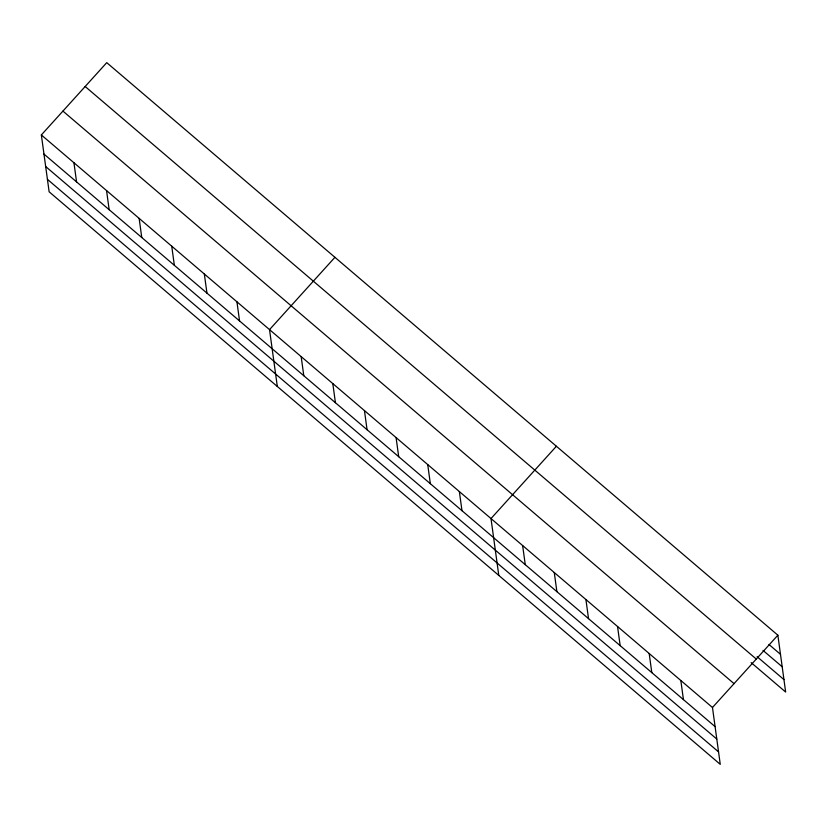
<?xml version="1.0" encoding="UTF-8"?>
<svg xmlns="http://www.w3.org/2000/svg" width="827" height="827" viewBox="0 0 827 827"><rect width="100%" height="100%" fill="white"/><g stroke="black" fill="none" stroke-linecap="round" stroke-linejoin="round"><path stroke-width="1.24" d="M41.35 134.956L712.471 707.498L720.255 764.344L49.134 191.802L41.35 134.956L106.745 62.656L777.866 635.198L785.65 692.044L751.133 662.592M334.925 257.321L269.53 329.622L277.314 386.467M556.395 446.26L491 518.56L498.784 575.406M712.471 707.498L777.866 635.198M768.976 644.491L780.481 654.312M763.011 650.404L782.187 666.758M757.098 656.69L783.944 679.587M85.171 86.515L756.281 659.057M62.935 111.097L734.045 683.64M43.965 154.08L715.086 726.613M45.671 166.527L716.792 739.069M47.428 179.356L718.549 751.888M680.828 680.507L683.443 699.621M649.185 653.516L651.81 672.63M617.552 626.525L620.167 645.639M585.909 599.534L588.535 618.648M554.276 572.542L556.891 591.656M522.633 545.551L525.259 564.665M459.357 491.569L461.983 510.683M427.724 464.578L430.34 483.692M396.081 437.586L398.697 456.7M364.449 410.595L367.064 429.709M332.805 383.604L335.421 402.718M301.173 356.613L303.788 375.727M236.935 301.814L239.551 320.928M204.331 274.006L206.957 293.12M171.737 246.198L174.352 265.312M139.143 218.39L141.758 237.504M106.549 190.582L109.164 209.696M73.944 162.774L76.57 181.888"/></g></svg>
